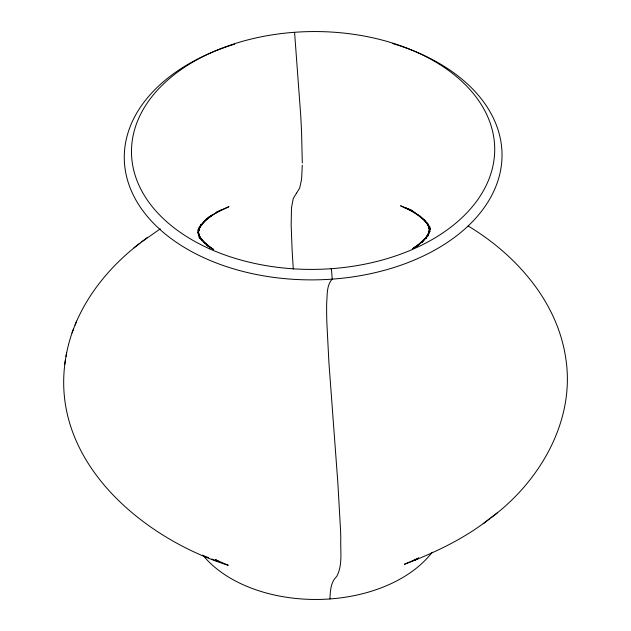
<?xml version="1.0" encoding="UTF-8"?>
<svg xmlns="http://www.w3.org/2000/svg" width="631" height="631" viewBox="0 0 631 631"><rect width="100%" height="100%" fill="white"/><g stroke="black" fill="none" stroke-linecap="round" stroke-linejoin="round"><path stroke-width="0.95" d="M198.426 234.685L198.134 229.581L199.175 236.31M302.296 162.987L301.563 131.95A97.979 6.973 85.9 0 0 301.271 125.861L300.948 119.732A122.311 8.7 85.9 0 0 300.656 114.574L294.59 32.52M302.265 165.227L301.728 176.909A115.473 8.211 85.9 0 1 301.35 180.458L299.646 188.133L296.609 193.047M198.434 234.764L198.797 228.603L198.355 232.382L199.68 226.095L198.142 232.594M329.926 598.953C330.336 591.121 330.541 582.153 336.741 576.442C342.972 564.753 340.204 550.532 340.795 537.817A68.456 4.867 85.9 0 0 340.582 530.774L337.83 482.612L328.909 362.446L326.85 322.528A63.447 4.512 85.9 0 1 326.724 317.874A65.427 4.654 85.9 0 1 326.708 302.494C327.371 294.693 326.503 285.322 332.214 279.131L331.425 268.68L330.967 269.09M65.372 360.301C50.062 460.401 141.447 537.841 228.233 565.289L215.834 559.886M65.987 356.547C73.78 310.594 103.61 270.991 140.003 243.156M64.725 364.347L66.626 352.524M198.118 232.673L199.704 227.16L198.418 230.741M198.386 230.891L201.321 224.179L198.355 230.418M71.981 332.955L73.559 328.948M75.05 325.115L76.603 321.155M198.276 230.583L201.447 224.541L199.175 228.351L204.791 220.834L201.857 224.218L209.24 216.812L203.206 222.372L212.229 215.076L205.532 219.84L216.283 212.765M296.546 193.118L293.281 198.371L291.64 206.921A83.955 5.971 85.9 0 0 291.459 209.09L291.167 225.125L292.082 249.182A94.91 6.752 85.9 0 0 292.35 253.93L293.297 269.129M490.839 517.862C539.828 481.603 575.59 420.585 565.747 358.195C557.362 301.397 516.055 254.877 468.218 226.032M418.329 558.277L404.361 564.311C434.404 552.843 463.911 538.937 489.325 518.99M141.833 241.768L160.298 228.84M133.938 247.825L147.622 237.303M483.22 523.706L497.22 512.924M413.699 247.896L419.331 244.378L412.721 248.677L422.494 241.555L416.381 246.689L428.102 235.56L422.068 242.383L427.992 234.874L425.531 238.479L430.09 230.883L425.751 238.644L429.616 231.135L427.715 235.481L430.334 228.051L428.291 234.551L429.719 229.092L429.001 232.792L429.719 226.568L429.49 231.624M209.934 216.338L222.025 209.524M418.479 558.064L413.944 560.62L418.456 558.088M216.054 212.892L228.95 206.668L216.394 212.087M416.634 558.94L413.297 560.636L418.306 558.293M409.984 209.61L404.55 207.528L412.343 210.644L400.535 205.785L413.597 211.977L407.421 208.672L418.692 215.289L412.106 210.809L425.87 221.292L419.647 215.794L426.864 223.232L424.024 219.493L428.749 226.49L426.69 222.396L429.293 228.446M202.835 555.422L208.648 557.725M211.882 559.034L217.238 561.164M212.489 248.795L206.873 245.317L213.696 249.56L204.018 242.564L210.336 247.644L198.875 236.838L205.099 243.59L199.357 236.373L201.849 240.261L198.095 233.147L200.216 238.573L198.181 231.711L198.978 235.387M428.07 223.721L429.451 229.021M428.954 227.121L429.593 230.481L428.93 225.78L429.474 231.719M432.203 552.196A129 84.467 -0.6 0 1 318.174 599.45A129 84.467 -0.6 0 1 202.764 555.035M392.758 43.578A188.882 123.668 -0.6 0 1 461.119 232.184A188.882 123.668 -0.6 0 1 164.47 233.367A188.882 123.668 -0.6 0 1 234.59 44.209M201.628 224.549L198.82 228.422L201.652 224.589M218.689 561.527L215.581 559.863L218.689 561.527M209.721 248.874A181.625 118.92 -0.6 0 0 494.105 159.122A181.625 118.92 -0.6 0 0 235.45 43.436A181.625 118.92 -0.6 0 0 209.721 248.874"/></g></svg>
